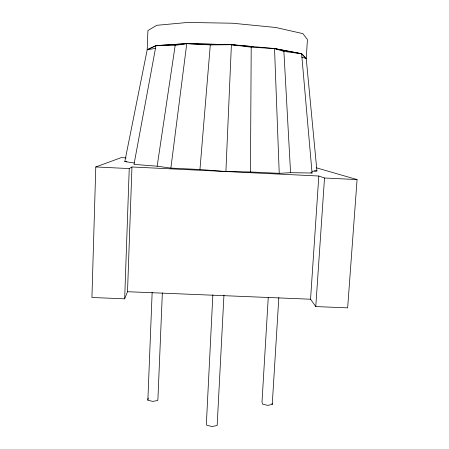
<?xml version="1.0" encoding="UTF-8"?>
<svg xmlns="http://www.w3.org/2000/svg" width="449" height="449" viewBox="0 0 449 449"><rect width="100%" height="100%" fill="white"/><g stroke="black" fill="none" stroke-linecap="round" stroke-linejoin="round"><path stroke-width="0.67" d="M312.027 171.288L316.932 170.957L306.229 58.555L307.436 39.557L302.879 33.624L275.759 27.484L232.498 23.219L187.693 22.45L156.78 25.312L147.912 30.538L147.199 49.744L155.988 45.63L186.767 43.637L231.398 44.692L274.53 48.543L301.616 53.74L312.061 173.028L290.559 172.674L279.233 173.348L250.458 171.973L251.204 47.201L231.398 44.692L186.767 43.637L155.988 45.63L147.199 49.744L124.805 161.601L134.403 162.987M126.102 157.885L121.202 157.644L95.783 166.955L91.927 297.496L124.665 298.821L127.516 291.715L131.955 166.977L318.812 176.019L324.515 178L357.073 179.572L347.649 307.862L315.776 306.572L310.556 299.219L318.812 176.019M124.665 298.821L129.239 168.571L131.955 166.977M162.347 292.877L157.958 398.448L157.7 400.514L152.632 401.384L147.861 400.171L152.155 292.226M250.458 171.973L225.903 171.524L231.398 44.692L253.202 46.629M212.854 294.825L206.433 422.705L206.557 425.141L211.945 426.55L217.159 425.495L223.944 295.234M268.261 297.322L262.003 402.057L262.547 404.134L267.688 405.357L272.246 404.47L278.829 297.519M315.776 306.572L324.515 178M210.3 44.917L186.767 43.637L175.183 45.355L155.988 45.63L134.004 164.385L157.161 166.203L170.867 168.1L199.951 169.526L210.3 44.917L231.398 44.692M170.867 168.1L186.767 43.637M157.161 166.203L175.183 45.355M147.861 400.171L148.198 398.111M147.199 49.744L155.421 48.419M124.805 161.601L126.871 161.561M127.516 291.715L310.556 299.219M95.783 166.955L129.239 168.571M251.204 47.201L274.53 48.543L301.616 53.74L306.229 58.555L301.79 57.107M199.951 169.526L225.903 171.524M315.742 170.822L316.932 170.957M279.233 173.348L274.53 48.543L283.897 51.416L301.616 53.74L306.229 58.555M316.455 167.836L357.073 179.572M314.423 170.772L315.344 171.063M310.916 172.612L312.061 173.028M271.942 403.432L272.246 404.47M283.897 51.416L290.559 172.674"/></g></svg>
